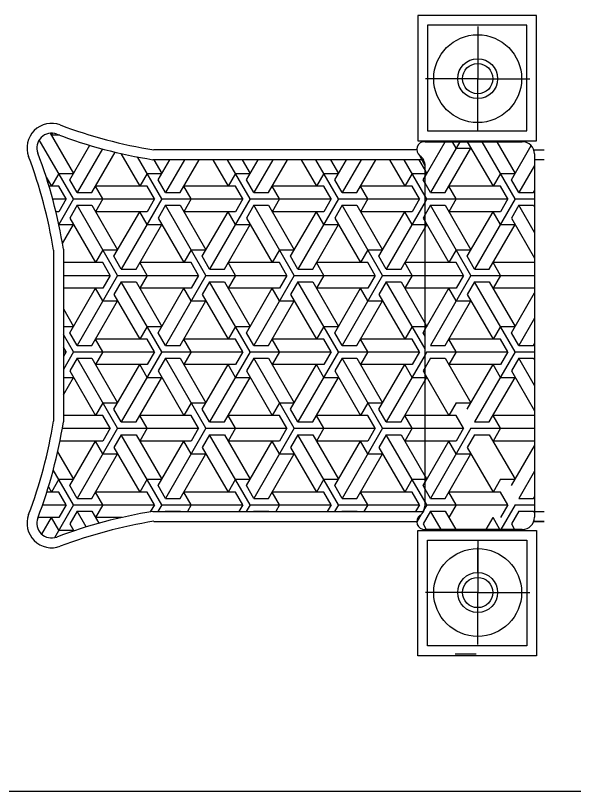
# Model space of a CAD drawing. Extents: x -42728 to 99010, y -18674 to 47645.
# Drawn here: x 11224 to 13503, y 21426 to 24591 of the extents above; entities that cross this region are included whole.
import ezdxf

# ---------------------------------------------------------------- set-up
doc = ezdxf.new("R2010")
doc.units = 0
doc.header["$LTSCALE"] = 100
doc.header["$MEASUREMENT"] = 0
doc.layers.get('0').update_dxf_attribs({"linetype": 'CONTINUOUS'})

# ---------------------------------------------------------------- blocks, each defined once
blk = doc.blocks.new('A$C40B82838')
for p, q in [((1585.9, 2610.7), (1585.9, 2099.9)), ((2070.4, 2610.7), (1585.9, 2610.7)), ((2070.4, 2099.9), (2070.4, 2610.7)), ((1625.9, 2570.7), (1625.9, 2139.9)), ((2030.4, 2570.7), (1625.9, 2570.7)), ((1830.3, 2565.3), (1830.3, 2353.1)), ((2030.4, 2139.9), (2030.4, 2570.7)), ((1830.3, 2353.1), (1618.2, 2353.1)), ((1830.3, 2353.1), (2042.5, 2353.1)), ((1830.3, 2140.9), (1830.3, 2353.1)), ((88.1, 2130.5), (182.8, 1966.5)), ((97.5, 2130.6), (92.8, 2122.4)), ((126.6, 2122.4), (92.8, 2122.4)), ((1625.9, 2139.9), (2030.4, 2139.9)), ((182.8, 1862.6), (43.5, 2103.8)), ((1585.9, 2099.9), (2070.4, 2099.9)), ((1616, 1954.7), (1697.5, 2096)), ((1616, 2096), (2011.9, 2096)), ((1757.5, 2096), (1637.8, 1888.6)), ((1742.8, 2070.4), (1728, 2096)), ((1788, 2096), (1892.8, 1914.5)), ((1982.8, 1862.6), (1848, 2096)), ((1908, 2096), (1982.8, 1966.5)), ((167.8, 1940.5), (249.2, 2081.5)), ((300.7, 2066.8), (197.8, 1888.6)), ((1581.8, 2062.7), (509.8, 2062.7)), ((1697.8, 1888.6), (1802.8, 2070.4)), ((1742.8, 2070.4), (1802.8, 2070.4)), ((1967.8, 1940.5), (2048.4, 2080.1)), ((2059, 2062.7), (2101.5, 2062.7)), ((257.8, 1888.6), (353, 2053.5)), ((375.7, 2048.2), (452.8, 1914.5)), ((542.8, 1862.6), (444, 2033.8)), ((1616, 1998.1), (1595, 2038.8)), ((2061.9, 2046), (2061.9, 564.7)), ((1609.5, 2022.7), (506.7, 2022.7)), ((510.3, 2022.7), (542.8, 1966.5)), ((527.8, 1940.5), (575.2, 2022.7)), ((635.2, 2022.7), (557.8, 1888.6)), ((617.8, 1888.6), (695.2, 2022.7)), ((750.3, 2022.7), (812.8, 1914.5)), ((902.8, 1862.6), (810.3, 2022.7)), ((870.3, 2022.7), (902.8, 1966.5)), ((887.8, 1940.5), (935.2, 2022.7)), ((995.2, 2022.7), (917.8, 1888.6)), ((977.8, 1888.6), (1055.2, 2022.7)), ((1110.3, 2022.7), (1172.8, 1914.5)), ((1262.8, 1862.6), (1170.3, 2022.7)), ((1230.3, 2022.7), (1262.8, 1966.5)), ((1247.8, 1940.5), (1295.2, 2022.7)), ((1355.2, 2022.7), (1277.8, 1888.6)), ((1337.8, 1888.6), (1415.2, 2022.7)), ((1470.3, 2022.7), (1532.8, 1914.5)), ((1616, 1874.4), (1530.3, 2022.7)), ((1590.3, 2022.7), (1616, 1978.3)), ((1616, 612.6), (1616, 1998.1)), ((1616, 612.6), (1616, 1998.1)), ((2061.9, 1999.6), (1997.8, 1888.6)), ((2101.5, 2022.7), (2061.9, 2022.7)), ((122.8, 1966.5), (92.8, 1914.5)), ((122.8, 1966.5), (182.8, 1966.5)), ((482.8, 1966.5), (452.8, 1914.5)), ((482.8, 1966.5), (542.8, 1966.5)), ((842.8, 1966.5), (812.8, 1914.5)), ((842.8, 1966.5), (902.8, 1966.5)), ((1202.8, 1966.5), (1172.8, 1914.5)), ((1202.8, 1966.5), (1262.8, 1966.5)), ((1562.8, 1966.5), (1532.8, 1914.5)), ((1562.8, 1966.5), (1616, 1966.5)), ((1616, 1978.3), (1622.8, 1966.5)), ((1616, 1966.5), (1622.8, 1966.5)), ((1922.8, 1966.5), (1892.8, 1914.5)), ((1922.8, 1966.5), (1982.8, 1966.5)), ((71.7, 1951.2), (92.8, 1914.5)), ((197.8, 1888.6), (167.8, 1940.5)), ((557.8, 1888.6), (527.8, 1940.5)), ((917.8, 1888.6), (887.8, 1940.5)), ((1277.8, 1888.6), (1247.8, 1940.5)), ((1607.8, 1940.5), (1616, 1954.7)), ((1616, 1926.4), (1607.8, 1940.5)), ((1997.8, 1888.6), (1967.8, 1940.5)), ((122.8, 1914.5), (83, 1914.5)), ((152.8, 1862.6), (122.8, 1914.5)), ((482.8, 1914.5), (272.8, 1914.5)), ((302.8, 1862.6), (272.8, 1914.5)), ((512.8, 1862.6), (482.8, 1914.5)), ((842.8, 1914.5), (632.8, 1914.5)), ((662.8, 1862.6), (632.8, 1914.5)), ((872.8, 1862.6), (842.8, 1914.5)), ((1202.8, 1914.5), (992.8, 1914.5)), ((1022.8, 1862.6), (992.8, 1914.5)), ((1232.8, 1862.6), (1202.8, 1914.5)), ((1562.8, 1914.5), (1352.8, 1914.5)), ((1382.8, 1862.6), (1352.8, 1914.5)), ((1592.8, 1862.6), (1562.8, 1914.5)), ((1637.8, 1888.6), (1616, 1926.4)), ((1922.8, 1914.5), (1712.8, 1914.5)), ((1742.8, 1862.6), (1712.8, 1914.5)), ((1952.8, 1862.6), (1922.8, 1914.5)), ((197.8, 1888.6), (257.8, 1888.6)), ((557.8, 1888.6), (617.8, 1888.6)), ((917.8, 1888.6), (977.8, 1888.6)), ((1277.8, 1888.6), (1337.8, 1888.6)), ((1622.8, 1862.6), (1616, 1874.4)), ((1637.8, 1888.6), (1697.8, 1888.6)), ((1997.8, 1888.6), (2057.8, 1888.6)), ((2057.8, 1888.6), (2061.9, 1895.6)), ((97.7, 1862.6), (152.8, 1862.6)), ((182.8, 1862.6), (122.7, 1758.6)), ((152.8, 1862.6), (122.8, 1810.6)), ((197.8, 1836.6), (167.8, 1784.6)), ((182.8, 1862.6), (512.8, 1862.6)), ((197.8, 1836.6), (257.8, 1836.6)), ((362.8, 1550.8), (197.8, 1836.6)), ((257.8, 1836.6), (362.8, 1654.7)), ((302.8, 1862.6), (272.8, 1810.6)), ((542.8, 1862.6), (377.8, 1576.8)), ((512.8, 1862.6), (482.8, 1810.6)), ((557.8, 1836.6), (527.8, 1784.6)), ((542.8, 1862.6), (872.8, 1862.6)), ((557.8, 1836.6), (617.8, 1836.6)), ((722.8, 1550.8), (557.8, 1836.6)), ((617.8, 1836.6), (722.8, 1654.7)), ((662.8, 1862.6), (632.8, 1810.6)), ((902.8, 1862.6), (737.8, 1576.8)), ((872.8, 1862.6), (842.8, 1810.6)), ((917.8, 1836.6), (887.8, 1784.6)), ((902.8, 1862.6), (1232.8, 1862.6)), ((1082.8, 1550.8), (917.8, 1836.6)), ((917.8, 1836.6), (977.8, 1836.6)), ((977.8, 1836.6), (1082.8, 1654.7)), ((1022.8, 1862.6), (992.8, 1810.6)), ((1262.8, 1862.6), (1097.8, 1576.8)), ((1232.8, 1862.6), (1202.8, 1810.6)), ((1277.8, 1836.6), (1247.8, 1784.6)), ((1262.8, 1862.6), (1592.8, 1862.6)), ((1277.8, 1836.6), (1337.8, 1836.6)), ((1442.8, 1550.8), (1277.8, 1836.6)), ((1337.8, 1836.6), (1442.8, 1654.7)), ((1382.8, 1862.6), (1352.8, 1810.6)), ((1616, 1850.8), (1457.8, 1576.8)), ((1592.8, 1862.6), (1562.8, 1810.6)), ((1622.8, 1862.6), (1616, 1850.8)), ((1637.8, 1836.6), (1616, 1798.8)), ((1622.8, 1862.6), (1952.8, 1862.6)), ((1637.8, 1836.6), (1697.8, 1836.6)), ((1802.8, 1550.8), (1637.8, 1836.6)), ((1697.8, 1836.6), (1802.8, 1654.7)), ((1742.8, 1862.6), (1712.8, 1810.6)), ((1982.8, 1862.6), (1817.8, 1576.8)), ((1952.8, 1862.6), (1922.8, 1810.6)), ((1997.8, 1836.6), (1967.8, 1784.6)), ((1982.8, 1862.6), (2061.9, 1862.6)), ((1997.8, 1836.6), (2057.8, 1836.6)), ((2061.9, 1725.6), (1997.8, 1836.6)), ((2057.8, 1836.6), (2061.9, 1829.5)), ((122.8, 1810.6), (110.9, 1810.6)), ((482.8, 1810.6), (272.8, 1810.6)), ((347.8, 1628.8), (452.8, 1810.6)), ((482.8, 1758.7), (452.8, 1810.6)), ((842.8, 1810.6), (632.8, 1810.6)), ((707.8, 1628.8), (812.8, 1810.6)), ((842.8, 1758.7), (812.8, 1810.6)), ((1202.8, 1810.6), (992.8, 1810.6)), ((1067.8, 1628.8), (1172.8, 1810.6)), ((1202.8, 1758.7), (1172.8, 1810.6)), ((1562.8, 1810.6), (1352.8, 1810.6)), ((1427.8, 1628.8), (1532.8, 1810.6)), ((1562.8, 1758.7), (1532.8, 1810.6)), ((1922.8, 1810.6), (1712.8, 1810.6)), ((1787.8, 1628.8), (1892.8, 1810.6)), ((1922.8, 1758.7), (1892.8, 1810.6)), ((167.8, 1784.6), (272.8, 1602.8)), ((527.8, 1784.6), (632.8, 1602.8)), ((887.8, 1784.6), (992.8, 1602.8)), ((1247.8, 1784.6), (1352.8, 1602.8)), ((1616, 1798.8), (1607.8, 1784.6)), ((1607.8, 1784.6), (1616, 1770.5)), ((1967.8, 1784.6), (2061.9, 1621.7)), ((122.8, 1758.7), (122.7, 1758.9)), ((122.8, 1758.7), (182.8, 1758.7)), ((137.7, 1680.6), (182.8, 1758.7)), ((437.8, 1576.8), (542.8, 1758.7)), ((482.8, 1758.7), (542.8, 1758.7)), ((797.8, 1576.8), (902.8, 1758.7)), ((842.8, 1758.7), (902.8, 1758.7)), ((1157.8, 1576.8), (1262.8, 1758.7)), ((1202.8, 1758.7), (1262.8, 1758.7)), ((1517.8, 1576.8), (1616, 1746.8)), ((1562.8, 1758.7), (1616, 1758.7)), ((1616, 1770.5), (1712.8, 1602.8)), ((1616, 1746.8), (1622.8, 1758.7)), ((1616, 1758.7), (1622.8, 1758.7)), ((1877.8, 1576.8), (1982.8, 1758.7)), ((1922.8, 1758.7), (1982.8, 1758.7)), ((101.5, 1654.4), (101.5, 956.3)), ((141.5, 1657.6), (141.5, 953.1)), ((302.8, 1654.7), (272.8, 1602.8)), ((302.8, 1654.7), (362.8, 1654.7)), ((662.8, 1654.7), (632.8, 1602.8)), ((662.8, 1654.7), (722.8, 1654.7)), ((1022.8, 1654.7), (992.8, 1602.8)), ((1022.8, 1654.7), (1082.8, 1654.7)), ((1382.8, 1654.7), (1352.8, 1602.8)), ((1382.8, 1654.7), (1442.8, 1654.7)), ((1742.8, 1654.7), (1712.8, 1602.8)), ((1742.8, 1654.7), (1802.8, 1654.7)), ((377.8, 1576.8), (347.8, 1628.8)), ((737.8, 1576.8), (707.8, 1628.8)), ((1097.8, 1576.8), (1067.8, 1628.8)), ((1457.8, 1576.8), (1427.8, 1628.8)), ((1817.8, 1576.8), (1787.8, 1628.8)), ((302.8, 1602.8), (141.5, 1602.8)), ((332.8, 1550.8), (302.8, 1602.8)), ((662.8, 1602.8), (452.8, 1602.8)), ((482.8, 1550.8), (452.8, 1602.8)), ((692.8, 1550.8), (662.8, 1602.8)), ((1022.8, 1602.8), (812.8, 1602.8)), ((842.8, 1550.8), (812.8, 1602.8)), ((1052.8, 1550.8), (1022.8, 1602.8)), ((1382.8, 1602.8), (1172.8, 1602.8)), ((1202.8, 1550.8), (1172.8, 1602.8)), ((1412.8, 1550.8), (1382.8, 1602.8)), ((1616, 1602.8), (1532.8, 1602.8)), ((1562.8, 1550.8), (1532.8, 1602.8)), ((1742.8, 1602.8), (1616, 1602.8)), ((1772.8, 1550.8), (1742.8, 1602.8)), ((2061.9, 1602.8), (1892.8, 1602.8)), ((1922.8, 1550.8), (1892.8, 1602.8)), ((141.5, 1550.8), (332.8, 1550.8)), ((362.8, 1550.8), (197.8, 1265)), ((332.8, 1550.8), (302.8, 1498.9)), ((362.8, 1550.8), (692.8, 1550.8)), ((377.8, 1576.8), (437.8, 1576.8)), ((482.8, 1550.8), (452.8, 1498.9)), ((722.8, 1550.8), (557.8, 1265)), ((692.8, 1550.8), (662.8, 1498.9)), ((722.8, 1550.8), (1052.8, 1550.8)), ((737.8, 1576.8), (797.8, 1576.8)), ((842.8, 1550.8), (812.8, 1498.9)), ((1082.8, 1550.8), (917.8, 1265)), ((1052.8, 1550.8), (1022.8, 1498.9)), ((1082.8, 1550.8), (1412.8, 1550.8)), ((1097.8, 1576.8), (1157.8, 1576.8)), ((1202.8, 1550.8), (1172.8, 1498.9)), ((1442.8, 1550.8), (1277.8, 1265)), ((1412.8, 1550.8), (1382.8, 1498.9)), ((1442.8, 1550.8), (1616, 1550.8)), ((1457.8, 1576.8), (1517.8, 1576.8)), ((1562.8, 1550.8), (1532.8, 1498.9)), ((1616, 1550.8), (1772.8, 1550.8)), ((1802.8, 1550.8), (1637.8, 1265)), ((1772.8, 1550.8), (1742.8, 1498.9)), ((1802.8, 1550.8), (2061.9, 1550.8)), ((1817.8, 1576.8), (1877.8, 1576.8)), ((1922.8, 1550.8), (1892.8, 1498.9)), ((377.8, 1524.8), (347.8, 1472.9)), ((377.8, 1524.8), (437.8, 1524.8)), ((542.8, 1239), (377.8, 1524.8)), ((437.8, 1524.8), (542.8, 1343)), ((737.8, 1524.8), (707.8, 1472.9)), ((737.8, 1524.8), (797.8, 1524.8)), ((902.8, 1239), (737.8, 1524.8)), ((797.8, 1524.8), (902.8, 1343)), ((1097.8, 1524.8), (1067.8, 1472.9)), ((1097.8, 1524.8), (1157.8, 1524.8)), ((1262.8, 1239), (1097.8, 1524.8)), ((1157.8, 1524.8), (1262.8, 1343)), ((1457.8, 1524.8), (1427.8, 1472.9)), ((1457.8, 1524.8), (1517.8, 1524.8)), ((1616, 1250.9), (1457.8, 1524.8)), ((1517.8, 1524.8), (1616, 1354.8)), ((1817.8, 1524.8), (1787.8, 1472.9)), ((1817.8, 1524.8), (1877.8, 1524.8)), ((1982.8, 1239), (1817.8, 1524.8)), ((1877.8, 1524.8), (1982.8, 1343)), ((302.8, 1498.9), (141.5, 1498.9)), ((167.8, 1317), (272.8, 1498.9)), ((302.8, 1446.9), (272.8, 1498.9)), ((662.8, 1498.9), (452.8, 1498.9)), ((527.8, 1317), (632.8, 1498.9)), ((662.8, 1446.9), (632.8, 1498.9)), ((1022.8, 1498.9), (812.8, 1498.9)), ((887.8, 1317), (992.8, 1498.9)), ((1022.8, 1446.9), (992.8, 1498.9)), ((1382.8, 1498.9), (1172.8, 1498.9)), ((1247.8, 1317), (1352.8, 1498.9)), ((1382.8, 1446.9), (1352.8, 1498.9)), ((1616, 1498.9), (1532.8, 1498.9)), ((1616, 1331.2), (1712.8, 1498.9)), ((1742.8, 1498.9), (1616, 1498.9)), ((1742.8, 1446.9), (1712.8, 1498.9)), ((2061.9, 1498.9), (1892.8, 1498.9)), ((347.8, 1472.9), (452.8, 1291)), ((707.8, 1472.9), (812.8, 1291)), ((1067.8, 1472.9), (1172.8, 1291)), ((1427.8, 1472.9), (1532.8, 1291)), ((1787.8, 1472.9), (1892.8, 1291)), ((1967.8, 1317), (2061.9, 1480)), ((257.8, 1265), (362.8, 1446.9)), ((302.8, 1446.9), (362.8, 1446.9)), ((617.8, 1265), (722.8, 1446.9)), ((662.8, 1446.9), (722.8, 1446.9)), ((977.8, 1265), (1082.8, 1446.9)), ((1022.8, 1446.9), (1082.8, 1446.9)), ((1337.8, 1265), (1442.8, 1446.9)), ((1382.8, 1446.9), (1442.8, 1446.9)), ((1697.8, 1265), (1802.8, 1446.9)), ((1742.8, 1446.9), (1802.8, 1446.9)), ((141.5, 1414.4), (182.8, 1343)), ((2061.9, 1376), (1997.8, 1265)), ((141.5, 1343), (182.8, 1343)), ((482.8, 1343), (452.8, 1291)), ((482.8, 1343), (542.8, 1343)), ((842.8, 1343), (812.8, 1291)), ((842.8, 1343), (902.8, 1343)), ((1202.8, 1343), (1172.8, 1291)), ((1202.8, 1343), (1262.8, 1343)), ((1562.8, 1343), (1532.8, 1291)), ((1562.8, 1343), (1616, 1343)), ((1607.8, 1317), (1616, 1331.2)), ((1616, 1354.8), (1622.8, 1343)), ((1616, 1343), (1622.8, 1343)), ((1922.8, 1343), (1892.8, 1291)), ((1922.8, 1343), (1982.8, 1343)), ((182.8, 1239), (141.5, 1310.5)), ((197.8, 1265), (167.8, 1317)), ((557.8, 1265), (527.8, 1317)), ((917.8, 1265), (887.8, 1317)), ((1277.8, 1265), (1247.8, 1317)), ((1616, 1302.8), (1607.8, 1317)), ((1997.8, 1265), (1967.8, 1317)), ((482.8, 1291), (272.8, 1291)), ((302.8, 1239), (272.8, 1291)), ((512.8, 1239), (482.8, 1291)), ((842.8, 1291), (632.8, 1291)), ((662.8, 1239), (632.8, 1291)), ((872.8, 1239), (842.8, 1291)), ((1202.8, 1291), (992.8, 1291)), ((1022.8, 1239), (992.8, 1291)), ((1232.8, 1239), (1202.8, 1291)), ((1562.8, 1291), (1352.8, 1291)), ((1382.8, 1239), (1352.8, 1291)), ((1592.8, 1239), (1562.8, 1291)), ((1922.8, 1291), (1712.8, 1291)), ((1742.8, 1239), (1712.8, 1291)), ((1952.8, 1239), (1922.8, 1291)), ((2057.8, 1265), (2061.9, 1272.1)), ((152.8, 1239), (141.5, 1258.5)), ((152.8, 1239), (141.5, 1219.6)), ((182.8, 1239), (141.5, 1167.6)), ((141.5, 1239), (152.8, 1239)), ((182.8, 1239), (512.8, 1239)), ((197.8, 1265), (257.8, 1265)), ((302.8, 1239), (272.8, 1187.1)), ((542.8, 1239), (377.8, 953.3)), ((512.8, 1239), (482.8, 1187.1)), ((542.8, 1239), (872.8, 1239)), ((557.8, 1265), (617.8, 1265)), ((662.8, 1239), (632.8, 1187.1)), ((902.8, 1239), (737.8, 953.3)), ((872.8, 1239), (842.8, 1187.1)), ((902.8, 1239), (1232.8, 1239)), ((917.8, 1265), (977.8, 1265)), ((1022.8, 1239), (992.8, 1187.1)), ((1262.8, 1239), (1097.8, 953.3)), ((1232.8, 1239), (1202.8, 1187.1)), ((1262.8, 1239), (1592.8, 1239)), ((1277.8, 1265), (1337.8, 1265)), ((1382.8, 1239), (1352.8, 1187.1)), ((1592.8, 1239), (1562.8, 1187.1)), ((1622.8, 1239), (1616, 1227.2)), ((1622.8, 1239), (1952.8, 1239)), ((1637.8, 1265), (1697.8, 1265)), ((1742.8, 1239), (1712.8, 1187.1)), ((1982.8, 1239), (1817.8, 953.3)), ((1952.8, 1239), (1922.8, 1187.1)), ((1982.8, 1239), (2061.9, 1239)), ((1997.8, 1265), (2057.8, 1265)), ((197.8, 1213.1), (167.8, 1161.1)), ((197.8, 1213.1), (257.8, 1213.1)), ((362.8, 927.3), (197.8, 1213.1)), ((257.8, 1213.1), (362.8, 1031.2)), ((557.8, 1213.1), (527.8, 1161.1)), ((557.8, 1213.1), (617.8, 1213.1)), ((722.8, 927.3), (557.8, 1213.1)), ((617.8, 1213.1), (722.8, 1031.2)), ((917.8, 1213.1), (887.8, 1161.1)), ((1082.8, 927.3), (917.8, 1213.1)), ((917.8, 1213.1), (977.8, 1213.1)), ((977.8, 1213.1), (1082.8, 1031.2)), ((1277.8, 1213.1), (1247.8, 1161.1)), ((1277.8, 1213.1), (1337.8, 1213.1)), ((1442.8, 927.3), (1277.8, 1213.1)), ((1337.8, 1213.1), (1442.8, 1031.2)), ((1616, 1227.2), (1457.8, 953.3)), ((1637.8, 1213.1), (1616, 1175.3)), ((1637.8, 1213.1), (1697.8, 1213.1)), ((1697.8, 1213.1), (1802.8, 1031.2)), ((1997.8, 1213.1), (1967.8, 1161.1)), ((1997.8, 1213.1), (2057.8, 1213.1)), ((2061.9, 1102.1), (1997.8, 1213.1)), ((2057.8, 1213.1), (2061.9, 1206)), ((482.8, 1187.1), (272.8, 1187.1)), ((347.8, 1005.2), (452.8, 1187.1)), ((482.8, 1135.1), (452.8, 1187.1)), ((842.8, 1187.1), (632.8, 1187.1)), ((707.8, 1005.2), (812.8, 1187.1)), ((842.8, 1135.1), (812.8, 1187.1)), ((1202.8, 1187.1), (992.8, 1187.1)), ((1067.8, 1005.2), (1172.8, 1187.1)), ((1202.8, 1135.1), (1172.8, 1187.1)), ((1562.8, 1187.1), (1352.8, 1187.1)), ((1427.8, 1005.2), (1532.8, 1187.1)), ((1562.8, 1135.1), (1532.8, 1187.1)), ((1616, 1175.3), (1607.8, 1161.1)), ((1922.8, 1187.1), (1712.8, 1187.1)), ((1787.8, 1005.2), (1892.8, 1187.1)), ((1922.8, 1135.1), (1892.8, 1187.1)), ((167.8, 1161.1), (272.8, 979.2)), ((527.8, 1161.1), (632.8, 979.2)), ((887.8, 1161.1), (992.8, 979.2)), ((1247.8, 1161.1), (1352.8, 979.2)), ((1607.8, 1161.1), (1616, 1146.9)), ((1616, 1146.9), (1712.8, 979.2)), ((1967.8, 1161.1), (2061.9, 998.1)), ((141.5, 1063.7), (182.8, 1135.1)), ((141.5, 1135.1), (182.8, 1135.1)), ((437.8, 953.3), (542.8, 1135.1)), ((482.8, 1135.1), (542.8, 1135.1)), ((797.8, 953.3), (902.8, 1135.1)), ((842.8, 1135.1), (902.8, 1135.1)), ((1157.8, 953.3), (1262.8, 1135.1)), ((1202.8, 1135.1), (1262.8, 1135.1)), ((1517.8, 953.3), (1616, 1123.3)), ((1562.8, 1135.1), (1616, 1135.1)), ((1616, 1123.3), (1622.8, 1135.1)), ((1616, 1135.1), (1622.8, 1135.1)), ((1877.8, 953.3), (1982.8, 1135.1)), ((1922.8, 1135.1), (1982.8, 1135.1)), ((302.8, 1031.2), (272.8, 979.2)), ((302.8, 1031.2), (362.8, 1031.2)), ((662.8, 1031.2), (632.8, 979.2)), ((662.8, 1031.2), (722.8, 1031.2)), ((1022.8, 1031.2), (992.8, 979.2)), ((1022.8, 1031.2), (1082.8, 1031.2)), ((1382.8, 1031.2), (1352.8, 979.2)), ((1382.8, 1031.2), (1442.8, 1031.2)), ((1742.8, 1031.2), (1712.8, 979.2)), ((1742.8, 1031.2), (1802.8, 1031.2)), ((377.8, 953.3), (347.8, 1005.2)), ((737.8, 953.3), (707.8, 1005.2)), ((1097.8, 953.3), (1067.8, 1005.2)), ((1457.8, 953.3), (1427.8, 1005.2)), ((302.8, 979.2), (141.5, 979.2)), ((332.8, 927.3), (302.8, 979.2)), ((377.8, 953.3), (437.8, 953.3)), ((662.8, 979.2), (452.8, 979.2)), ((482.8, 927.3), (452.8, 979.2)), ((692.8, 927.3), (662.8, 979.2)), ((737.8, 953.3), (797.8, 953.3)), ((1022.8, 979.2), (812.8, 979.2)), ((842.8, 927.3), (812.8, 979.2)), ((1052.8, 927.3), (1022.8, 979.2)), ((1097.8, 953.3), (1157.8, 953.3)), ((1382.8, 979.2), (1172.8, 979.2)), ((1202.8, 927.3), (1172.8, 979.2)), ((1412.8, 927.3), (1382.8, 979.2)), ((1457.8, 953.3), (1517.8, 953.3)), ((1616, 979.2), (1532.8, 979.2)), ((1562.8, 927.3), (1532.8, 979.2)), ((1742.8, 979.2), (1616, 979.2)), ((1772.8, 927.3), (1742.8, 979.2)), ((1817.8, 953.3), (1877.8, 953.3)), ((2061.9, 979.2), (1892.8, 979.2)), ((1922.8, 927.3), (1892.8, 979.2)), ((137.2, 927.3), (332.8, 927.3)), ((362.8, 927.3), (197.8, 641.5)), ((332.8, 927.3), (302.8, 875.3)), ((362.8, 927.3), (692.8, 927.3)), ((482.8, 927.3), (452.8, 875.3)), ((722.8, 927.3), (557.8, 641.5)), ((692.8, 927.3), (662.8, 875.3)), ((722.8, 927.3), (1052.8, 927.3)), ((842.8, 927.3), (812.8, 875.3)), ((1082.8, 927.3), (917.8, 641.5)), ((1052.8, 927.3), (1022.8, 875.3)), ((1082.8, 927.3), (1412.8, 927.3)), ((1202.8, 927.3), (1172.8, 875.3)), ((1442.8, 927.3), (1277.8, 641.5)), ((1412.8, 927.3), (1382.8, 875.3)), ((1442.8, 927.3), (1616, 927.3)), ((1562.8, 927.3), (1532.8, 875.3)), ((1616, 927.3), (1772.8, 927.3)), ((1802.8, 927.3), (1637.8, 641.5)), ((1772.8, 927.3), (1742.8, 875.3)), ((1802.8, 927.3), (2061.9, 927.3)), ((1922.8, 927.3), (1892.8, 875.3)), ((377.8, 901.3), (347.8, 849.3)), ((377.8, 901.3), (437.8, 901.3)), ((542.8, 615.5), (377.8, 901.3)), ((437.8, 901.3), (542.8, 719.4)), ((737.8, 901.3), (707.8, 849.3)), ((737.8, 901.3), (797.8, 901.3)), ((902.8, 615.5), (737.8, 901.3)), ((797.8, 901.3), (902.8, 719.4)), ((1097.8, 901.3), (1067.8, 849.3)), ((1097.8, 901.3), (1157.8, 901.3)), ((1262.8, 615.5), (1097.8, 901.3)), ((1157.8, 901.3), (1262.8, 719.4)), ((1457.8, 901.3), (1427.8, 849.3)), ((1457.8, 901.3), (1517.8, 901.3)), ((1616, 627.3), (1457.8, 901.3)), ((1517.8, 901.3), (1616, 731.2)), ((1817.8, 901.3), (1787.8, 849.3)), ((1817.8, 901.3), (1877.8, 901.3)), ((1877.8, 901.3), (1982.8, 719.4)), ((302.8, 875.3), (127.5, 875.3)), ((167.8, 693.4), (272.8, 875.3)), ((302.8, 823.4), (272.8, 875.3)), ((662.8, 875.3), (452.8, 875.3)), ((527.8, 693.4), (632.8, 875.3)), ((662.8, 823.4), (632.8, 875.3)), ((1022.8, 875.3), (812.8, 875.3)), ((887.8, 693.4), (992.8, 875.3)), ((1022.8, 823.4), (992.8, 875.3)), ((1382.8, 875.3), (1172.8, 875.3)), ((1247.8, 693.4), (1352.8, 875.3)), ((1382.8, 823.4), (1352.8, 875.3)), ((1616, 875.3), (1532.8, 875.3)), ((1616, 707.6), (1712.8, 875.3)), ((1742.8, 875.3), (1616, 875.3)), ((1742.8, 823.4), (1712.8, 875.3)), ((2061.9, 875.3), (1892.8, 875.3)), ((1967.8, 693.4), (2061.9, 856.4)), ((118.2, 831.3), (182.8, 719.4)), ((257.8, 641.5), (362.8, 823.4)), ((302.8, 823.4), (362.8, 823.4)), ((347.8, 849.3), (452.8, 667.5)), ((617.8, 641.5), (722.8, 823.4)), ((662.8, 823.4), (722.8, 823.4)), ((707.8, 849.3), (812.8, 667.5)), ((977.8, 641.5), (1082.8, 823.4)), ((1022.8, 823.4), (1082.8, 823.4)), ((1067.8, 849.3), (1172.8, 667.5)), ((1337.8, 641.5), (1442.8, 823.4)), ((1382.8, 823.4), (1442.8, 823.4)), ((1427.8, 849.3), (1532.8, 667.5)), ((1697.8, 641.5), (1802.8, 823.4)), ((1742.8, 823.4), (1802.8, 823.4)), ((1787.8, 849.3), (1892.8, 667.5)), ((182.8, 615.5), (100.4, 758.2)), ((1616, 731.2), (1622.8, 719.4)), ((2061.9, 752.5), (1997.8, 641.5)), ((122.8, 719.4), (92.8, 667.5)), ((122.8, 719.4), (182.8, 719.4)), ((482.8, 719.4), (452.8, 667.5)), ((482.8, 719.4), (542.8, 719.4)), ((842.8, 719.4), (812.8, 667.5)), ((842.8, 719.4), (902.8, 719.4)), ((1202.8, 719.4), (1172.8, 667.5)), ((1202.8, 719.4), (1262.8, 719.4)), ((1562.8, 719.4), (1532.8, 667.5)), ((1562.8, 719.4), (1616, 719.4)), ((1607.8, 693.4), (1616, 707.6)), ((1616, 719.4), (1622.8, 719.4)), ((1922.8, 719.4), (1892.8, 667.5)), ((1922.8, 719.4), (1982.8, 719.4)), ((122.8, 667.5), (74.2, 667.5)), ((80.7, 688.5), (92.8, 667.5)), ((152.8, 615.5), (122.8, 667.5)), ((197.8, 641.5), (167.8, 693.4)), ((482.8, 667.5), (272.8, 667.5)), ((302.8, 615.5), (272.8, 667.5)), ((512.8, 615.5), (482.8, 667.5)), ((557.8, 641.5), (527.8, 693.4)), ((842.8, 667.5), (632.8, 667.5)), ((662.8, 615.5), (632.8, 667.5)), ((872.8, 615.5), (842.8, 667.5)), ((917.8, 641.5), (887.8, 693.4)), ((1202.8, 667.5), (992.8, 667.5)), ((1022.8, 615.5), (992.8, 667.5)), ((1232.8, 615.5), (1202.8, 667.5)), ((1277.8, 641.5), (1247.8, 693.4)), ((1562.8, 667.5), (1352.8, 667.5)), ((1382.8, 615.5), (1352.8, 667.5)), ((1592.8, 615.5), (1562.8, 667.5)), ((1616, 679.3), (1607.8, 693.4)), ((1637.8, 641.5), (1616, 679.3)), ((1922.8, 667.5), (1712.8, 667.5)), ((1742.8, 615.5), (1712.8, 667.5)), ((1952.8, 615.5), (1922.8, 667.5)), ((197.8, 641.5), (257.8, 641.5)), ((557.8, 641.5), (617.8, 641.5)), ((917.8, 641.5), (977.8, 641.5)), ((1277.8, 641.5), (1337.8, 641.5)), ((1637.8, 641.5), (1697.8, 641.5)), ((1997.8, 641.5), (2057.8, 641.5)), ((2057.8, 641.5), (2061.9, 648.6)), ((57, 615.5), (152.8, 615.5)), ((182.8, 615.5), (105.2, 481.1)), ((152.8, 615.5), (122.8, 563.5)), ((182.8, 615.5), (512.8, 615.5)), ((302.8, 615.5), (272.8, 563.5)), ((512.8, 615.5), (495.9, 586.2)), ((542.8, 615.5), (526.9, 587.9)), ((542.8, 615.5), (872.8, 615.5)), ((662.8, 615.5), (646.9, 587.9)), ((872.8, 615.5), (856.9, 587.9)), ((902.8, 615.5), (886.9, 587.9)), ((902.8, 615.5), (1232.8, 615.5)), ((1022.8, 615.5), (1006.9, 587.9)), ((1232.8, 615.5), (1216.9, 587.9)), ((1262.8, 615.5), (1246.9, 587.9)), ((1262.8, 615.5), (1592.8, 615.5)), ((1382.8, 615.5), (1366.9, 587.9)), ((1592.8, 615.5), (1576.9, 587.9)), ((1609.5, 587.9), (1616, 612.6)), ((1622.8, 615.5), (1614.7, 601.6)), ((1622.8, 615.5), (1616, 627.3)), ((1622.8, 615.5), (1952.8, 615.5)), ((1742.8, 615.5), (1712.8, 563.5)), ((1952.8, 615.5), (1922.8, 563.5)), ((1982.8, 615.5), (1924.6, 514.7)), ((1982.8, 615.5), (2061.9, 615.5)), ((197.8, 589.5), (167.8, 537.6)), ((235.1, 524.9), (197.8, 589.5)), ((197.8, 589.5), (257.8, 589.5)), ((257.8, 589.5), (286.4, 539.9)), ((506.7, 587.9), (1609.5, 587.9)), ((557.8, 589.5), (556.9, 587.9)), ((557.8, 589.5), (617.8, 589.5)), ((558.7, 587.9), (557.8, 589.5)), ((617.8, 589.5), (618.7, 587.9)), ((917.8, 589.5), (916.9, 587.9)), ((917.8, 589.5), (977.8, 589.5)), ((918.7, 587.9), (917.8, 589.5)), ((977.8, 589.5), (978.7, 587.9)), ((1277.8, 589.5), (1276.9, 587.9)), ((1277.8, 589.5), (1337.8, 589.5)), ((1278.7, 587.9), (1277.8, 589.5)), ((1337.8, 589.5), (1338.7, 587.9)), ((1599.9, 575.8), (1581.8, 544.5)), ((1611.7, 596.2), (1606.9, 587.9)), ((1637.8, 589.5), (1607.8, 537.6)), ((1681, 514.7), (1637.8, 589.5)), ((1637.8, 589.5), (1697.8, 589.5)), ((1697.8, 589.5), (1741, 514.7)), ((1997.8, 589.5), (1967.8, 537.6)), ((1997.8, 589.5), (2057.8, 589.5)), ((2057.8, 589.5), (2061.9, 582.4)), ((2061.9, 587.9), (2101.5, 587.9)), ((122.8, 563.5), (38.3, 563.5)), ((53.4, 495.4), (92.8, 563.5)), ((122.8, 511.6), (92.8, 563.5)), ((380.2, 563.5), (272.8, 563.5)), ((509.8, 547.9), (1581.8, 547.9)), ((1864.6, 514.7), (1892.8, 563.5)), ((1921, 514.7), (1892.8, 563.5)), ((2101.5, 547.9), (2059, 547.9)), ((2059, 547.9), (2101.5, 547.9)), ((122.8, 511.6), (182.8, 511.6)), ((167.8, 537.6), (184.5, 508.7)), ((180.3, 507.3), (182.8, 511.6)), ((1585.9, 510.8), (2070.4, 510.8)), ((1585.9, 0), (1585.9, 510.8)), ((1607.8, 537.6), (1621, 514.7)), ((2011.9, 514.7), (1616, 514.7)), ((1967.8, 537.6), (1981, 514.7)), ((2070.4, 510.8), (2070.4, 0)), ((1625.9, 470.8), (2030.4, 470.8)), ((1625.9, 40), (1625.9, 470.8)), ((1830.3, 469.8), (1830.3, 257.6)), ((2030.4, 470.8), (2030.4, 40)), ((1830.3, 338.8), (1830.3, 441.1)), ((1830.3, 257.6), (1618.2, 257.6)), ((1830.3, 257.6), (2042.5, 257.6)), ((1830.3, 45.4), (1830.3, 257.6)), ((2030.4, 40), (1625.9, 40)), ((2070.4, 0), (1585.9, 0)), ((1738.7, 7.2), (1823.5, 7.2))]:
    blk.add_line(p, q)
for centre, radius in [((1830.3, 2353.1), 179.1), ((1830.3, 2353.1), 81.3), ((1830.3, 2353.1), 81.3), ((1830.3, 2353.1), 61.7), ((1830.3, 257.6), 179.1), ((1830.3, 257.6), 81.3), ((1830.3, 257.6), 81.3), ((1830.3, 257.6), 61.7)]:
    blk.add_circle(centre, radius)
for centre, radius, start, end in [((93.6, 2070.7), 100, 69.3256, 200.6744), ((823.4, 4004.9), 1967.3, 249.3256, 260.8278), ((93.6, 2070.7), 60, 69.3256, 200.6744), ((823.4, 4004.9), 2007.3, 249.3256, 260.9199), ((1613.3, 2064.5), 31.6, 85.2013, 234.5086), ((2011.9, 2046), 50, 0, 90), ((-1840.6, 1340.8), 1967.3, 9.1722, 20.6744), ((-1840.6, 1340.8), 2007.3, 9.0801, 20.6744), ((1566, 1998.1), 50, 0, 54.5086), ((-1840.6, 1269.9), 1967.3, 339.3256, 350.8278), ((-1840.6, 1269.9), 2007.3, 339.3256, 350.9199), ((1566, 612.6), 50, 305.4914, 0), ((93.6, 540), 100, 159.3256, 290.6744), ((823.4, -1394.2), 2007.3, 99.0801, 110.6744), ((1613.3, 546.2), 31.6, 125.4914, 274.7987), ((93.6, 540), 60, 159.3256, 290.6744), ((823.4, -1394.2), 1967.3, 99.1722, 110.6744), ((2011.9, 564.7), 50, 270, 0)]:
    blk.add_arc(centre, radius, start, end)

msp = doc.modelspace()

# ---------------------------------------------------------------- linework, layer by layer
msp.add_line((31321.88545, 21426.20992), (-1333.00742, 21426.20992))

# ---------------------------------------------------------------- block references
msp.add_blockref('A$C40B82838', (11277.65586, 21979.96221))

doc.saveas('drawing.dxf')
